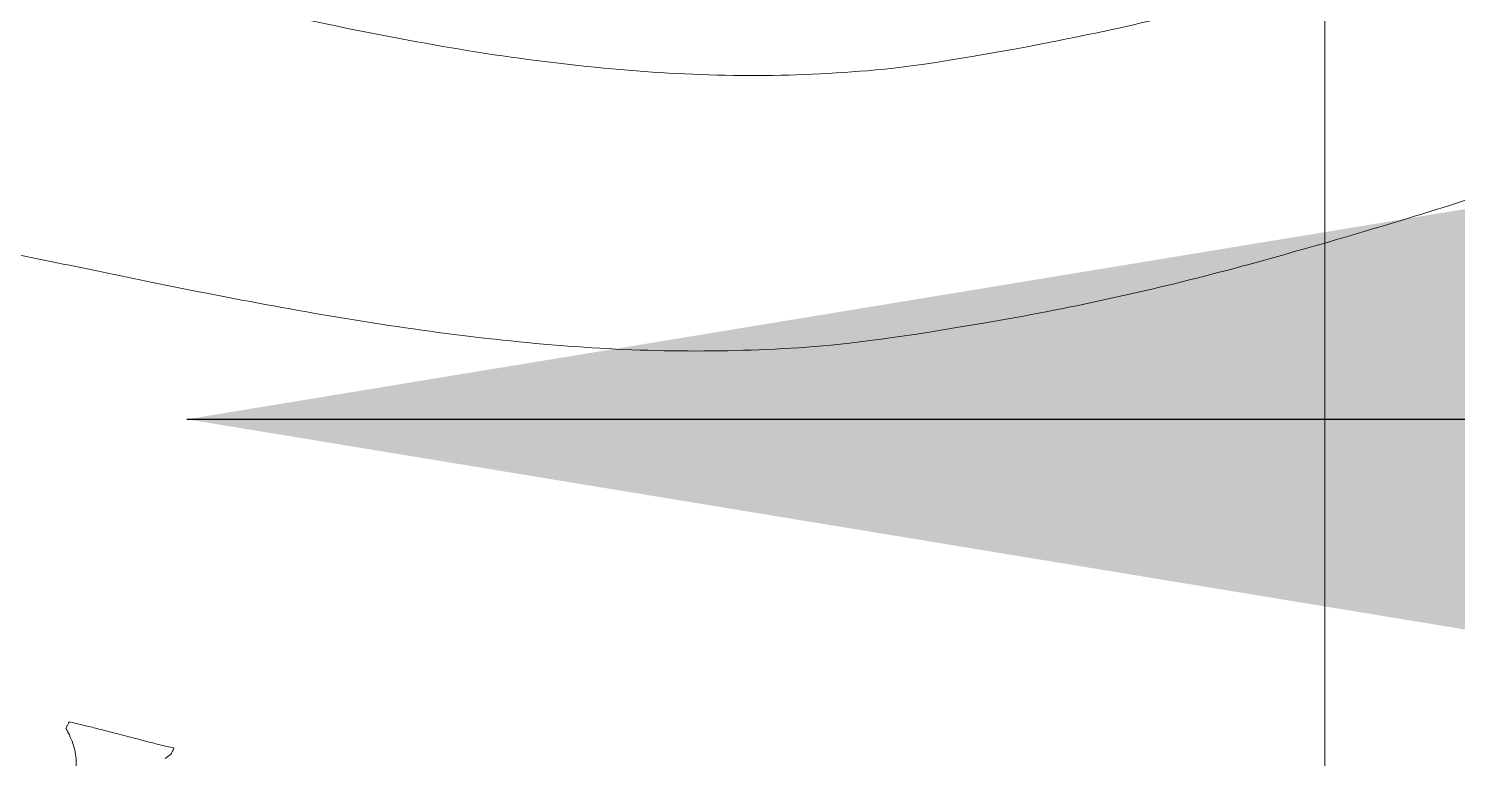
# Model space of a CAD drawing. Header units: centimetres. Extents: x 2 to 137806, y -77553 to 10.
# Drawn here: x 135427.5 to 135479.1, y -76437.7 to -76411.4 of the extents above; entities that cross this region are included whole.
import ezdxf

# ---------------------------------------------------------------- set-up
doc = ezdxf.new("R2010")
doc.units = ezdxf.units.CM
doc.header["$LTSCALE"] = 40
doc.header["$MEASUREMENT"] = 0
doc.layers.add('PDF4_Geometry', color=7, linetype='Continuous')
doc.layers.add('WALL', color=7, linetype='Continuous')
doc.styles.get("Standard").update_dxf_attribs({"font": 'arialbd.ttf'})
doc.dimstyles.get("Standard").update_dxf_attribs({"dimtxt": 35, "dimasz": 10, "dimexe": 0.18, "dimexo": 0.0625, "dimgap": 0.09, "dimtad": 0, "dimtih": 1, "dimtoh": 1, "dimdec": 0, "dimzin": 0, "dimdsep": 46, "dimtxsty": 'Standard', "dimcen": 0.09, "dimadec": 0, "dimazin": 0, "dimtfac": 1, "dimtdec": 0, "dimtofl": 0, "dimtmove": 0, "dimatfit": 3, "dimfxl": 1, "dimtolj": 1, "dimtzin": 0, "dimarcsym": 0})

msp = doc.modelspace()

# ---------------------------------------------------------------- linework, layer by layer
at = {"layer": 'PDF4_Geometry', "color": 252, "lineweight": 5, "true_color": 0x888888}
for points in [[(135501.804, -76325.297, 0.033566), (135499.225, -76325.267, 0.03734), (135496.669, -76325.604, 0.034957), (135494.132, -76326.324, 0.023597), (135491.58, -76327.383, 0.014014), (135488.974, -76328.702, 0.004946), (135486.271, -76330.198, -0.002598), (135483.43, -76331.788, -0.009003), (135480.411, -76333.386, -0.014554), (135477.173, -76334.907, -0.017155), (135474.299, -76336.054), (135474.299, -76444.743), (135524.298, -76444.743), (135524.298, -76334.927, 0.011013), (135521.719, -76333.299, 0.004377), (135519.062, -76331.755, 0.007049), (135516.403, -76330.29, 0.010081), (135513.745, -76328.941, 0.013417), (135511.091, -76327.746, 0.017227), (135508.443, -76326.744, 0.021558), (135505.805, -76325.973, 0.014321), (135503.794, -76325.524)], [(135505.781, -76353.487, 0.040629), (135503.162, -76353.874, 0.030579), (135500.374, -76354.706, 0.017708), (135497.955, -76355.665, 0.006571), (135495.412, -76356.855, 0.005613), (135491.49, -76358.808, -0.002189), (135487.104, -76361.02, -0.007859), (135482.988, -76362.991, -0.012042), (135479.001, -76364.715, -0.012739), (135474.299, -76366.433), (135474.299, -76444.78), (135519.298, -76444.78), (135519.298, -76484.752), (135279.305, -76484.752)], [(135519.298, -76444.755), (135474.299, -76444.755), (135474.299, -76379.083, 0.013214), (135477.737, -76377.882, 0.012006), (135482.127, -76376.12, 0.007668)], [(135274.305, -76489.752), (135524.298, -76489.752), (135524.298, -76388.55, 0.004357), (135521.996, -76385.988, 0.010577), (135520.419, -76384.349, 0.016559), (135518.777, -76382.818, 0.022746), (135517.041, -76381.437, 0.028996), (135515.186, -76380.252, 0.03448), (135513.183, -76379.306, 0.038106), (135511.004, -76378.643, 0.039107), (135508.621, -76378.309, 0.037399), (135506.022, -76378.344, 0.03313), (135503.15, -76378.796, 0.025785), (135499.988, -76379.68, 0.015134), (135496.568, -76380.94, 0.007528), (135492.896, -76382.481, 0.001812), (135488.995, -76384.202, -0.002886), (135484.887, -76386.003, -0.007056), (135480.594, -76387.784, -0.010389), (135474.299, -76390.083), (135474.299, -76444.81), (135519.298, -76444.81), (135519.298, -76484.752), (135279.305, -76484.752)], [(135279.305, -76484.752), (135519.298, -76484.752), (135519.298, -76444.83), (135474.299, -76444.83), (135474.299, -76399.924, 0.010079), (135478.361, -76398.537, 0.006487), (135482.63, -76396.92, 0.002643), (135486.734, -76395.279, -0.001629), (135490.652, -76393.702, -0.006699), (135494.365, -76392.277, -0.013226), (135497.851, -76391.094, -0.022169), (135501.114, -76390.235, -0.027229), (135504.102, -76389.753, -0.030116), (135506.832, -76389.634, -0.031251), (135509.375, -76389.836, -0.030625), (135511.733, -76390.323, -0.028307), (135513.932, -76391.056, -0.025569), (135516.04, -76392.025, -0.01857), (135517.996, -76393.136, -0.015015), (135519.824, -76394.35, -0.009724), (135521.636, -76395.684, -0.003954), (135524.298, -76397.777), (135524.298, -76489.752), (135274.305, -76489.752)], [(135464.646, -76411.792, 0.025451), (135473.383, -76409.621, 0.01065), (135480.857, -76407.169, 0.001472), (135481.838, -76406.821, 0.000187), (135488.04, -76404.6, -0.005774), (135491.758, -76403.311, -0.011697), (135495.293, -76402.226, -0.017125), (135498.614, -76401.404, -0.021979), (135501.66, -76400.904, -0.022829), (135504.568, -76400.689, -0.023281), (135507.296, -76400.741, -0.022618), (135509.871, -76401.028, -0.02085), (135512.315, -76401.52, -0.018554), (135514.65, -76402.184, -0.015279), (135516.889, -76402.988, -0.01164), (135519.056, -76403.902, -0.00777), (135521.173, -76404.892, -0.002785), (135524.298, -76406.459), (135524.298, -76489.752), (135274.305, -76489.752)], [(135457.8, -76412.869, -0.022349), (135453.241, -76413.043, -0.020674), (135448.573, -76412.803, -0.016689), (135443.721, -76412.199, -0.011639), (135438.718, -76411.28, -0.007173), (135431.274, -76409.582, 0.002152), (135424.914, -76408.088, 0.001144), (135421.266, -76407.256, 0.019046), (135410.788, -76405.311)], [(135510.875, -76412.037, 0.015059), (135508.209, -76411.774, 0.033337), (135502.518, -76411.764, 0.017157), (135499.459, -76412.07, 0.016799), (135496.234, -76412.615, 0.01414), (135492.832, -76413.408, 0.010112), (135487.366, -76415.024, 0.000782), (135484.307, -76415.982, 0.001085), (135479.602, -76417.474, -0.010944), (135471.299, -76419.926, -0.022865), (135462.6, -76421.867)], [(135455.885, -76422.821, -0.020247), (135451.313, -76422.98, -0.018605), (135446.687, -76422.78, -0.014192), (135442.007, -76422.269, -0.009931), (135437.265, -76421.519, -0.005896), (135432.458, -76420.601, -0.001221), (135425.081, -76419.075, 0.009926), (135414.999, -76417.183), (135414.948, -76417.174, 0.014431), (135407.239, -76416.052, 0.014725), (135401.921, -76415.662, 0.016508), (135396.506, -76415.603)]]:
    msp.add_lwpolyline(points, format="xyb", dxfattribs=at)
for points in [[(135279.305, -76484.752), (135519.298, -76484.752), (135519.298, -76444.764), (135474.299, -76444.764), (135474.299, -76351.768), (135475.272, -76351.447)], [(135474.299, -76409.34), (135474.299, -76450.743)]]:
    msp.add_lwpolyline(points, dxfattribs=at)
at = {"layer": 'PDF4_Geometry', "lineweight": 5}
for points in [[(135428.866, -76436.592, -0.012348), (135428.99, -76436.831, -0.030577), (135429.117, -76437.137, -0.03753), (135429.203, -76437.456, -0.039345), (135429.236, -76437.758, -0.032333), (135429.225, -76438.058, -0.020354), (135429.181, -76438.371, -0.008666), (135429.112, -76438.713, 0.000508), (135429.039, -76439.047, 0.003445), (135428.984, -76439.312)], [(135432.768, -76437.302, -0.002534), (135432.509, -76437.242, -0.003557), (135432.115, -76437.147, -0.002005), (135431.633, -76437.025, -0.000918), (135431.131, -76436.895, -0.000066), (135430.622, -76436.762, 0.000917), (135430.119, -76436.632, 0.002005), (135429.637, -76436.51, 0.00321), (135429.244, -76436.415, 0.002299), (135428.984, -76436.355)]]:
    msp.add_lwpolyline(points, format="xyb", dxfattribs=at)
for centre, radius, start, end in [((135425.128, -76434.521), 4.27, 333.1235, 333.7431), ((135435.219, -76441.602), 4.808, 122.2976, 125.2719), ((135436.537, -76439.387), 4.304, 153.1276, 153.7423)]:
    msp.add_arc(centre, radius, start, end, dxfattribs=at)
at = {"layer": 'PDF4_Geometry', "color": 252, "lineweight": 5, "true_color": 0x888888}
for points in [[(135457.8, -76412.869), (135459.353, -76412.742), (135461.635, -76412.383), (135464.646, -76411.792)], [(135457.8, -76412.869), (135459.353, -76412.742), (135461.635, -76412.383), (135464.646, -76411.792)], [(135462.6, -76421.867), (135459.639, -76422.388), (135457.401, -76422.706), (135455.885, -76422.821)], [(135462.6, -76421.867), (135459.639, -76422.388), (135457.401, -76422.706), (135455.885, -76422.821)]]:
    msp.add_open_spline(points, degree=3, dxfattribs=at)
at = {"layer": 'PDF4_Geometry', "lineweight": 5}
for points in [[(135428.866, -76436.592), (135428.869, -76436.587), (135428.872, -76436.579), (135428.877, -76436.57)], [(135428.866, -76436.592), (135428.869, -76436.587), (135428.872, -76436.579), (135428.877, -76436.57)], [(135428.877, -76436.57), (135428.881, -76436.561), (135428.887, -76436.55), (135428.893, -76436.537)], [(135428.877, -76436.57), (135428.881, -76436.561), (135428.887, -76436.55), (135428.893, -76436.537)], [(135428.893, -76436.537), (135428.9, -76436.524), (135428.907, -76436.511), (135428.914, -76436.496)], [(135428.893, -76436.537), (135428.9, -76436.524), (135428.907, -76436.511), (135428.914, -76436.496)], [(135428.914, -76436.496), (135428.921, -76436.481), (135428.929, -76436.466), (135428.936, -76436.452)], [(135428.914, -76436.496), (135428.921, -76436.481), (135428.929, -76436.466), (135428.936, -76436.452)], [(135428.957, -76436.41), (135428.963, -76436.397), (135428.969, -76436.386), (135428.973, -76436.377)], [(135428.957, -76436.41), (135428.963, -76436.397), (135428.969, -76436.386), (135428.973, -76436.377)], [(135428.973, -76436.377), (135428.978, -76436.368), (135428.981, -76436.361), (135428.984, -76436.355)], [(135428.973, -76436.377), (135428.978, -76436.368), (135428.981, -76436.361), (135428.984, -76436.355)], [(135432.661, -76437.516), (135432.656, -76437.525), (135432.653, -76437.533), (135432.65, -76437.538)], [(135432.661, -76437.516), (135432.656, -76437.525), (135432.653, -76437.533), (135432.65, -76437.538)], [(135432.678, -76437.483), (135432.671, -76437.496), (135432.666, -76437.507), (135432.661, -76437.516)], [(135432.678, -76437.483), (135432.671, -76437.496), (135432.666, -76437.507), (135432.661, -76437.516)], [(135432.72, -76437.398), (135432.713, -76437.412), (135432.706, -76437.427), (135432.698, -76437.442)], [(135432.72, -76437.398), (135432.713, -76437.412), (135432.706, -76437.427), (135432.698, -76437.442)], [(135432.741, -76437.356), (135432.735, -76437.369), (135432.728, -76437.383), (135432.72, -76437.398)], [(135432.741, -76437.356), (135432.735, -76437.369), (135432.728, -76437.383), (135432.72, -76437.398)], [(135432.757, -76437.323), (135432.753, -76437.332), (135432.747, -76437.344), (135432.741, -76437.356)], [(135432.757, -76437.323), (135432.753, -76437.332), (135432.747, -76437.344), (135432.741, -76437.356)], [(135432.768, -76437.302), (135432.766, -76437.307), (135432.762, -76437.314), (135432.757, -76437.323)], [(135432.768, -76437.302), (135432.766, -76437.307), (135432.762, -76437.314), (135432.757, -76437.323)]]:
    msp.add_open_spline(points, degree=3, dxfattribs=at)

# ---------------------------------------------------------------- leaders
at = {"layer": 'WALL'}
msp.add_leader([(135433.233, -76425.443), (136360.976, -76425.443)], dimstyle='Standard', override={"dimasz": 50, "dimgap": 0.09, "dimtad": 0}, dxfattribs=at)

doc.saveas('drawing.dxf')
